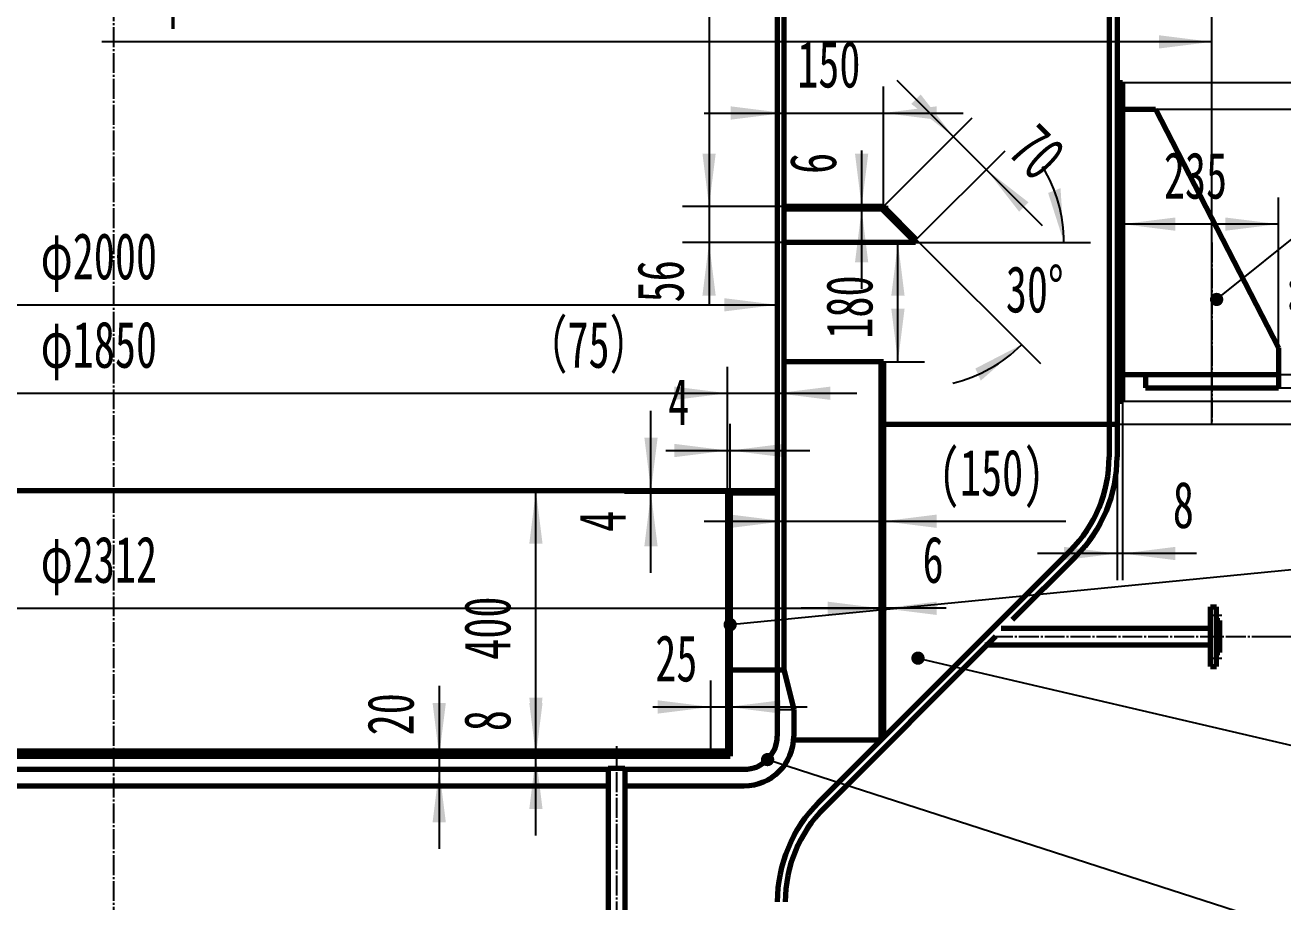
# Model space of a CAD drawing. Header units: millimetres. Extents: x -8410 to 8410, y -5940 to 5940.
# Drawn here: x -5290 to -3395, y 1787 to 3109 of the extents above; entities that cross this region are included whole.
import ezdxf

# ---------------------------------------------------------------- set-up
doc = ezdxf.new("R2010")
doc.units = ezdxf.units.MM
doc.linetypes.add('EB_DASHDOT', pattern=[39, 30, -3, 3, -3])
for name, color, linetype, lineweight in [('CAXA0', 7, 'Continuous', 70), ('CAXA1', 1, 'EB_DASHDOT', 25), ('CAXA4', 3, 'Continuous', 25)]:
    doc.layers.add(name, color=color, linetype=linetype, lineweight=lineweight)
doc.styles.add('标准', font='', dxfattribs={"width": 0.667})
doc.styles.get('标准').set_extended_font_data('FangSong_GB2312')
doc.dimstyles.new('标准', dxfattribs={"dimscale": 20, "dimtxt": 3.5, "dimasz": 4, "dimexe": 2, "dimexo": 0, "dimtad": 1, "dimdec": 1, "dimdsep": 46, "dimtxsty": '标准', "dimcen": 0, "dimdle": 6, "dimazin": 2, "dimtfac": 1, "dimtdec": 3, "dimtmove": 0, "dimatfit": 3, "dimldrblk": 'NONE', "dimfxl": 0, "dimtolj": 1, "dimtzin": 0, "dimarcsym": 0})

# ---------------------------------------------------------------- blocks, each defined once
blk = doc.blocks.new('*D4')
at = {"layer": 'CAXA4', "linetype": 'Continuous', "lineweight": 25}
for points in [[(-2736.4, 2507.1), (-2726.4, 2427.1), (-2746.4, 2427.1)], [(-2736.4, 1750.1), (-2726.4, 1830.1), (-2746.4, 1830.1)]]:
    blk.add_hatch(color=0, dxfattribs=at).paths.add_polyline_path(points, flags=0)
at = {"layer": 'CAXA4', "color": 0, "linetype": 'Continuous', "lineweight": 25}
for p, q in [((-3997, 2507.1), (-2696.4, 2507.1)), ((-2736.4, 1750.1), (-2736.4, 2507.1)), ((-4151, 1750.1), (-2696.4, 1750.1))]:
    blk.add_line(p, q, dxfattribs=at)
at = {"layer": 'CAXA4', "color": 0, "linetype": 'Continuous', "lineweight": 25, "insert": (-2844.8, 2102.9), "char_height": 70, "attachment_point": 1, "rotation": 90, "style": '标准'}
blk.add_mtext('\\fFangSong_GB2312|b0|i0|p34;757', dxfattribs=at)
blk = doc.blocks.new('_NONE')
blk = doc.blocks.new('*D6')
at = {"layer": 'CAXA4', "linetype": 'Continuous', "lineweight": 25}
for points in [[(-2736.4, 3365.1), (-2746.4, 3285.1), (-2726.4, 3285.1)], [(-2736.4, 2507.1), (-2746.4, 2587.1), (-2726.4, 2587.1)]]:
    blk.add_hatch(color=0, dxfattribs=at).paths.add_polyline_path(points, flags=0)
at = {"layer": 'CAXA4', "color": 0, "linetype": 'Continuous', "lineweight": 25}
for p, q in [((-3645, 3365.1), (-2696.4, 3365.1)), ((-2736.4, 3365.1), (-2736.4, 2507.1)), ((-3645, 2507.1), (-2696.4, 2507.1))]:
    blk.add_line(p, q, dxfattribs=at)
at = {"layer": 'CAXA4', "color": 0, "linetype": 'Continuous', "lineweight": 25, "insert": (-2844.8, 2845.4), "char_height": 70, "attachment_point": 1, "rotation": 90, "style": '标准'}
blk.add_mtext('\\fFangSong_GB2312|b0|i0|p34;858', dxfattribs=at)
blk = doc.blocks.new('*D22')
at = {"layer": 'CAXA4', "linetype": 'Continuous', "lineweight": 25}
for points in [[(-4259.8, 3365.1), (-4269.8, 3285.1), (-4249.8, 3285.1)], [(-4259.8, 2835.1), (-4269.8, 2915.1), (-4249.8, 2915.1)]]:
    blk.add_hatch(color=0, dxfattribs=at).paths.add_polyline_path(points, flags=0)
at = {"layer": 'CAXA4', "color": 0, "linetype": 'Continuous', "lineweight": 25}
for p, q in [((-4147, 3365.1), (-4299.8, 3365.1)), ((-4259.8, 3365.1), (-4259.8, 2835.1)), ((-4147, 2835.1), (-4299.8, 2835.1))]:
    blk.add_line(p, q, dxfattribs=at)
at = {"layer": 'CAXA4', "color": 0, "linetype": 'Continuous', "lineweight": 25, "insert": (-4368.2, 3210.4), "char_height": 70, "attachment_point": 1, "rotation": 90, "style": '标准'}
blk.add_mtext('\\fFangSong_GB2312|b0|i0|p34;530', dxfattribs=at)
blk = doc.blocks.new('*D23')
at = {"layer": 'CAXA4', "linetype": 'Continuous', "lineweight": 25}
blk.add_hatch(color=0, dxfattribs=at).paths.add_polyline_path([(-3502, 3083.4), (-3582, 3093.4), (-3582, 3073.4)], flags=0)
at = {"layer": 'CAXA4', "color": 0, "linetype": 'Continuous', "lineweight": 25}
for p, q in [((-3502, 2507.1), (-3502, 3123.4)), ((-3502, 3083.4), (-5175, 3083.4))]:
    blk.add_line(p, q, dxfattribs=at)
at = {"layer": 'CAXA4', "color": 0, "linetype": 'Continuous', "lineweight": 25, "insert": (-5091.7, 3191.8), "char_height": 70, "attachment_point": 1, "style": '标准'}
blk.add_mtext('\\fFangSong_GB2312|b0|i0|p34;φ3310', dxfattribs=at)
blk = doc.blocks.new('*D26')
at = {"layer": 'CAXA4', "linetype": 'Continuous', "lineweight": 25}
for points in [[(-6657, 3156), (-6577, 3146), (-6577, 3166)], [(-3657, 3156), (-3737, 3146), (-3737, 3166)]]:
    blk.add_hatch(color=0, dxfattribs=at).paths.add_polyline_path(points, flags=0)
at = {"layer": 'CAXA4', "color": 0, "linetype": 'Continuous', "lineweight": 25}
for p, q in [((-3657, 3365.1), (-3657, 3116)), ((-6657, 2629.6), (-6657, 3196)), ((-6657, 3156), (-3657, 3156))]:
    blk.add_line(p, q, dxfattribs=at)
at = {"layer": 'CAXA4', "color": 0, "linetype": 'Continuous', "lineweight": 25, "insert": (-5342.3, 3264.4), "char_height": 70, "attachment_point": 1, "style": '标准'}
blk.add_mtext('\\fFangSong_GB2312|b0|i0|p34;φ3000', dxfattribs=at)
blk = doc.blocks.new('*D39')
at = {"layer": 'CAXA4', "linetype": 'Continuous', "lineweight": 25}
for points in [[(-4257, 2081), (-4337, 2071), (-4337, 2091)], [(-4232, 2081), (-4152, 2071), (-4152, 2091)]]:
    blk.add_hatch(color=0, dxfattribs=at).paths.add_polyline_path(points, flags=0)
at = {"layer": 'CAXA4', "color": 0, "linetype": 'Continuous', "lineweight": 25}
for p, q in [((-4257, 2007.1), (-4257, 2121)), ((-4232, 2015.1), (-4232, 2121)), ((-4344.4, 2081), (-4112, 2081))]:
    blk.add_line(p, q, dxfattribs=at)
at = {"layer": 'CAXA4', "color": 0, "linetype": 'Continuous', "lineweight": 25, "insert": (-4340.9, 2189.4), "char_height": 70, "attachment_point": 1, "style": '标准'}
blk.add_mtext('\\fFangSong_GB2312|b0|i0|p34;25', dxfattribs=at)
blk = doc.blocks.new('*D40')
at = {"layer": 'CAXA4', "linetype": 'Continuous', "lineweight": 25}
for points in [[(-4347.3, 2407.1), (-4337.3, 2487.1), (-4357.3, 2487.1)], [(-4347.3, 2403.1), (-4337.3, 2323.1), (-4357.3, 2323.1)]]:
    blk.add_hatch(color=0, dxfattribs=at).paths.add_polyline_path(points, flags=0)
at = {"layer": 'CAXA4', "color": 0, "linetype": 'Continuous', "lineweight": 25}
for p, q in [((-4347.3, 2283.1), (-4347.3, 2527.1)), ((-4157, 2407.1), (-4387.3, 2407.1)), ((-4232, 2403.1), (-4387.3, 2403.1))]:
    blk.add_line(p, q, dxfattribs=at)
at = {"layer": 'CAXA4', "color": 0, "linetype": 'Continuous', "lineweight": 25, "insert": (-4455.7, 2345), "char_height": 70, "attachment_point": 1, "rotation": 90, "style": '标准'}
blk.add_mtext('\\fFangSong_GB2312|b0|i0|p34;4', dxfattribs=at)
blk = doc.blocks.new('*D41')
at = {"layer": 'CAXA4', "linetype": 'Continuous', "lineweight": 25}
for points in [[(-4520.7, 2407.1), (-4510.7, 2327.1), (-4530.7, 2327.1)], [(-4520.7, 2007.1), (-4510.7, 2087.1), (-4530.7, 2087.1)]]:
    blk.add_hatch(color=0, dxfattribs=at).paths.add_polyline_path(points, flags=0)
at = {"layer": 'CAXA4', "color": 0, "linetype": 'Continuous', "lineweight": 25}
for p, q in [((-4157, 2407.1), (-4560.7, 2407.1)), ((-4520.7, 2007.1), (-4520.7, 2407.1)), ((-4228, 2007.1), (-4560.7, 2007.1))]:
    blk.add_line(p, q, dxfattribs=at)
at = {"layer": 'CAXA4', "color": 0, "linetype": 'Continuous', "lineweight": 25, "insert": (-4629.1, 2152.1), "char_height": 70, "attachment_point": 1, "rotation": 90, "style": '标准'}
blk.add_mtext('\\fFangSong_GB2312|b0|i0|p34;400', dxfattribs=at)
blk = doc.blocks.new('*D42')
at = {"layer": 'CAXA4', "linetype": 'Continuous', "lineweight": 25}
for points in [[(-4520.7, 2015.1), (-4510.7, 2095.1), (-4530.7, 2095.1)], [(-4520.7, 2007.1), (-4510.7, 1927.1), (-4530.7, 1927.1)]]:
    blk.add_hatch(color=0, dxfattribs=at).paths.add_polyline_path(points, flags=0)
at = {"layer": 'CAXA4', "color": 0, "linetype": 'Continuous', "lineweight": 25}
for p, q in [((-4520.7, 1887.1), (-4520.7, 2135.1)), ((-4228, 2015.1), (-4560.7, 2015.1)), ((-4228, 2007.1), (-4560.7, 2007.1))]:
    blk.add_line(p, q, dxfattribs=at)
at = {"layer": 'CAXA4', "color": 0, "linetype": 'Continuous', "lineweight": 25, "insert": (-4629.1, 2044.5), "char_height": 70, "attachment_point": 1, "rotation": 90, "style": '标准'}
blk.add_mtext('\\fFangSong_GB2312|b0|i0|p34;8', dxfattribs=at)
blk = doc.blocks.new('*D43')
at = {"layer": 'CAXA4', "linetype": 'Continuous', "lineweight": 25}
for points in [[(-4666.4, 2007.1), (-4676.4, 2087.1), (-4656.4, 2087.1)], [(-4666.4, 1987.1), (-4676.4, 1907.1), (-4656.4, 1907.1)]]:
    blk.add_hatch(color=0, dxfattribs=at).paths.add_polyline_path(points, flags=0)
at = {"layer": 'CAXA4', "color": 0, "linetype": 'Continuous', "lineweight": 25}
for p, q in [((-4666.4, 2112.6), (-4666.4, 1867.1)), ((-4228, 2007.1), (-4706.4, 2007.1)), ((-4411.8, 1987.1), (-4706.4, 1987.1))]:
    blk.add_line(p, q, dxfattribs=at)
at = {"layer": 'CAXA4', "color": 0, "linetype": 'Continuous', "lineweight": 25, "insert": (-4774.8, 2038.2), "char_height": 70, "attachment_point": 1, "rotation": 90, "style": '标准'}
blk.add_mtext('\\fFangSong_GB2312|b0|i0|p34;20', dxfattribs=at)
blk = doc.blocks.new('*D46')
at = {"layer": 'CAXA4', "linetype": 'Continuous', "lineweight": 25}
for points in [[(-6157, 2687.1), (-6077, 2677.1), (-6077, 2697.1)], [(-4157, 2687.1), (-4237, 2677.1), (-4237, 2697.1)]]:
    blk.add_hatch(color=0, dxfattribs=at).paths.add_polyline_path(points, flags=0)
at = {"layer": 'CAXA4', "color": 0, "linetype": 'Continuous', "lineweight": 25}
for p, q in [((-6157, 2037.1), (-6157, 2727.1)), ((-4157, 2037.1), (-4157, 2727.1)), ((-6157, 2687.1), (-4157, 2687.1))]:
    blk.add_line(p, q, dxfattribs=at)
at = {"layer": 'CAXA4', "color": 0, "linetype": 'Continuous', "lineweight": 25, "insert": (-5266.9, 2795.5), "char_height": 70, "attachment_point": 1, "style": '标准'}
blk.add_mtext('\\fFangSong_GB2312|b0|i0|p34;φ2000', dxfattribs=at)
blk = doc.blocks.new('*D47')
at = {"layer": 'CAXA4', "linetype": 'Continuous', "lineweight": 25}
for points in [[(-6313, 2229.7), (-6233, 2219.7), (-6233, 2239.7)], [(-4001, 2229.7), (-4081, 2219.7), (-4081, 2239.7)]]:
    blk.add_hatch(color=0, dxfattribs=at).paths.add_polyline_path(points, flags=0)
at = {"layer": 'CAXA4', "color": 0, "linetype": 'Continuous', "lineweight": 25}
for p, q in [((-6313, 2031.1), (-6313, 2269.7)), ((-4001, 2031.1), (-4001, 2269.7)), ((-6313, 2229.7), (-4001, 2229.7))]:
    blk.add_line(p, q, dxfattribs=at)
at = {"layer": 'CAXA4', "color": 0, "linetype": 'Continuous', "lineweight": 25, "insert": (-5266.9, 2338.1), "char_height": 70, "attachment_point": 1, "style": '标准'}
blk.add_mtext('\\fFangSong_GB2312|b0|i0|p34;φ2312', dxfattribs=at)
blk = doc.blocks.new('*D48')
at = {"layer": 'CAXA4', "linetype": 'Continuous', "lineweight": 25}
for points in [[(-4232, 2467.5), (-4312, 2457.5), (-4312, 2477.5)], [(-4228, 2467.5), (-4148, 2457.5), (-4148, 2477.5)]]:
    blk.add_hatch(color=0, dxfattribs=at).paths.add_polyline_path(points, flags=0)
at = {"layer": 'CAXA4', "color": 0, "linetype": 'Continuous', "lineweight": 25}
for p, q in [((-4232, 2407.1), (-4232, 2507.5)), ((-4228, 2403.1), (-4228, 2507.5)), ((-4324.9, 2467.5), (-4108, 2467.5))]:
    blk.add_line(p, q, dxfattribs=at)
at = {"layer": 'CAXA4', "color": 0, "linetype": 'Continuous', "lineweight": 25, "insert": (-4321.4, 2575.9), "char_height": 70, "attachment_point": 1, "style": '标准'}
blk.add_mtext('\\fFangSong_GB2312|b0|i0|p34;4', dxfattribs=at)
blk = doc.blocks.new('*D49')
at = {"layer": 'CAXA4', "linetype": 'Continuous', "lineweight": 25}
for points in [[(-4259.8, 2835.1), (-4269.8, 2915.1), (-4249.8, 2915.1)], [(-4259.8, 2781.1), (-4269.8, 2701.1), (-4249.8, 2701.1)]]:
    blk.add_hatch(color=0, dxfattribs=at).paths.add_polyline_path(points, flags=0)
at = {"layer": 'CAXA4', "color": 0, "linetype": 'Continuous', "lineweight": 25}
for p, q in [((-4259.8, 2955.1), (-4259.8, 2687.3)), ((-4147, 2835.1), (-4299.8, 2835.1)), ((-4147, 2781.1), (-4299.8, 2781.1))]:
    blk.add_line(p, q, dxfattribs=at)
at = {"layer": 'CAXA4', "color": 0, "linetype": 'Continuous', "lineweight": 25, "insert": (-4368.2, 2690.8), "char_height": 70, "attachment_point": 1, "rotation": 90, "style": '标准'}
blk.add_mtext('\\fFangSong_GB2312|b0|i0|p34;56', dxfattribs=at)
blk = doc.blocks.new('*D50')
at = {"layer": 'CAXA4', "linetype": 'Continuous', "lineweight": 25}
for points in [[(-4232, 2553.8), (-4312, 2543.8), (-4312, 2563.8)], [(-4157, 2553.8), (-4077, 2543.8), (-4077, 2563.8)]]:
    blk.add_hatch(color=0, dxfattribs=at).paths.add_polyline_path(points, flags=0)
at = {"layer": 'CAXA4', "color": 0, "linetype": 'Continuous', "lineweight": 25}
for p, q in [((-4232, 2407.1), (-4232, 2593.8)), ((-4157, 2037.1), (-4157, 2593.8)), ((-4540.4, 2553.8), (-4037, 2553.8))]:
    blk.add_line(p, q, dxfattribs=at)
at = {"layer": 'CAXA4', "color": 0, "linetype": 'Continuous', "lineweight": 25, "insert": (-4536.9, 2662.2), "char_height": 70, "attachment_point": 1, "style": '标准'}
blk.add_mtext('\\fFangSong_GB2312|b0|i0|p34;（75）', dxfattribs=at)
blk = doc.blocks.new('*D51')
at = {"layer": 'CAXA4', "linetype": 'Continuous', "lineweight": 25}
for points in [[(-6082, 2553.8), (-6002, 2543.8), (-6002, 2563.8)], [(-4232, 2553.8), (-4312, 2543.8), (-4312, 2563.8)]]:
    blk.add_hatch(color=0, dxfattribs=at).paths.add_polyline_path(points, flags=0)
at = {"layer": 'CAXA4', "color": 0, "linetype": 'Continuous', "lineweight": 25}
for p, q in [((-6082, 2407.1), (-6082, 2593.8)), ((-4232, 2407.1), (-4232, 2593.8)), ((-6082, 2553.8), (-4232, 2553.8))]:
    blk.add_line(p, q, dxfattribs=at)
at = {"layer": 'CAXA4', "color": 0, "linetype": 'Continuous', "lineweight": 25, "insert": (-5266.9, 2662.2), "char_height": 70, "attachment_point": 1, "style": '标准'}
blk.add_mtext('\\fFangSong_GB2312|b0|i0|p34;φ1850', dxfattribs=at)
blk = doc.blocks.new('*D52')
at = {"layer": 'CAXA4', "linetype": 'Continuous', "lineweight": 25}
for points in [[(-4147, 2360.9), (-4227, 2350.9), (-4227, 2370.9)], [(-3997, 2360.9), (-3917, 2350.9), (-3917, 2370.9)]]:
    blk.add_hatch(color=0, dxfattribs=at).paths.add_polyline_path(points, flags=0)
at = {"layer": 'CAXA4', "color": 0, "linetype": 'Continuous', "lineweight": 25}
for p, q in [((-3997, 2601.1), (-3997, 2320.9)), ((-4147, 2137.1), (-4147, 2400.9)), ((-4267, 2360.9), (-3722.1, 2360.9))]:
    blk.add_line(p, q, dxfattribs=at)
at = {"layer": 'CAXA4', "color": 0, "linetype": 'Continuous', "lineweight": 25, "insert": (-3913.5, 2469.3), "char_height": 70, "attachment_point": 1, "style": '标准'}
blk.add_mtext('\\fFangSong_GB2312|b0|i0|p34;(150)', dxfattribs=at)
blk = doc.blocks.new('*D53')
at = {"layer": 'CAXA4', "linetype": 'Continuous', "lineweight": 25}
for points in [[(-4001, 2229.7), (-4081, 2239.7), (-4081, 2219.7)], [(-3997, 2229.7), (-3917, 2239.7), (-3917, 2219.7)]]:
    blk.add_hatch(color=0, dxfattribs=at).paths.add_polyline_path(points, flags=0)
at = {"layer": 'CAXA4', "color": 0, "linetype": 'Continuous', "lineweight": 25}
for p, q in [((-3997, 2601.1), (-3997, 2189.7)), ((-4001, 2031.1), (-4001, 2269.7)), ((-3902.7, 2229.7), (-4121, 2229.7))]:
    blk.add_line(p, q, dxfattribs=at)
at = {"layer": 'CAXA4', "color": 0, "linetype": 'Continuous', "lineweight": 25, "insert": (-3938.1, 2338.1), "char_height": 70, "attachment_point": 1, "style": '标准'}
blk.add_mtext('\\fFangSong_GB2312|b0|i0|p34;6', dxfattribs=at)
blk = doc.blocks.new('*D54')
at = {"layer": 'CAXA4', "linetype": 'Continuous', "lineweight": 25}
for points in [[(-4029.9, 2835.1), (-4039.9, 2915.1), (-4019.9, 2915.1)], [(-4029.9, 2831.1), (-4039.9, 2751.1), (-4019.9, 2751.1)]]:
    blk.add_hatch(color=0, dxfattribs=at).paths.add_polyline_path(points, flags=0)
at = {"layer": 'CAXA4', "color": 0, "linetype": 'Continuous', "lineweight": 25}
for p, q in [((-4029.9, 2919.8), (-4029.9, 2711.1)), ((-4147, 2835.1), (-3989.9, 2835.1)), ((-4147, 2831.1), (-3989.9, 2831.1))]:
    blk.add_line(p, q, dxfattribs=at)
at = {"layer": 'CAXA4', "color": 0, "linetype": 'Continuous', "lineweight": 25, "insert": (-4138.3, 2884.4), "char_height": 70, "attachment_point": 1, "rotation": 90, "style": '标准'}
blk.add_mtext('\\fFangSong_GB2312|b0|i0|p34;6', dxfattribs=at)
blk = doc.blocks.new('*D55')
at = {"layer": 'CAXA4', "linetype": 'Continuous', "lineweight": 25}
for points in [[(-3975.2, 2781.1), (-3965.2, 2701.1), (-3985.2, 2701.1)], [(-3975.2, 2601.1), (-3965.2, 2681.1), (-3985.2, 2681.1)]]:
    blk.add_hatch(color=0, dxfattribs=at).paths.add_polyline_path(points, flags=0)
at = {"layer": 'CAXA4', "color": 0, "linetype": 'Continuous', "lineweight": 25}
for p, q in [((-3948.6, 2781.1), (-4015.2, 2781.1)), ((-3975.2, 2601.1), (-3975.2, 2781.1)), ((-3997, 2601.1), (-3935.2, 2601.1))]:
    blk.add_line(p, q, dxfattribs=at)
at = {"layer": 'CAXA4', "color": 0, "linetype": 'Continuous', "lineweight": 25, "insert": (-4083.6, 2636.1), "char_height": 70, "attachment_point": 1, "rotation": 90, "style": '标准'}
blk.add_mtext('\\fFangSong_GB2312|b0|i0|p34;180', dxfattribs=at)
blk = doc.blocks.new('*D56')
at = {"layer": 'CAXA4', "linetype": 'Continuous', "lineweight": 25}
for points in [[(-3645, 2312.3), (-3725, 2322.3), (-3725, 2302.3)], [(-3637, 2312.3), (-3557, 2322.3), (-3557, 2302.3)]]:
    blk.add_hatch(color=0, dxfattribs=at).paths.add_polyline_path(points, flags=0)
at = {"layer": 'CAXA4', "color": 0, "linetype": 'Continuous', "lineweight": 25}
for p, q in [((-3645, 3174.6), (-3645, 2272.3)), ((-3637, 3022.1), (-3637, 2272.3)), ((-3525.5, 2312.3), (-3765, 2312.3))]:
    blk.add_line(p, q, dxfattribs=at)
at = {"layer": 'CAXA4', "color": 0, "linetype": 'Continuous', "lineweight": 25, "insert": (-3561, 2420.7), "char_height": 70, "attachment_point": 1, "style": '标准'}
blk.add_mtext('\\fFangSong_GB2312|b0|i0|p34;8', dxfattribs=at)
blk = doc.blocks.new('*D57')
at = {"layer": 'CAXA4', "linetype": 'Continuous', "lineweight": 25}
for points in [[(-3725, 2781.1), (-3730.2, 2862.9), (-3748.9, 2855.7)], [(-3788.9, 2627), (-3850.4, 2572.8), (-3858.5, 2591.1)]]:
    blk.add_hatch(color=0, dxfattribs=at).paths.add_polyline_path(points, flags=0)
at = {"layer": 'CAXA4', "color": 0, "linetype": 'Continuous', "lineweight": 25}
for p, q in [((-3948.6, 2781.1), (-3685, 2781.1)), ((-3947.5, 2785.6), (-3760.6, 2598.7))]:
    blk.add_line(p, q, dxfattribs=at)
for start, end in [(0, 31.5474), (283.4526, 315)]:
    blk.add_arc((-3943, 2781.1), 217.9, start, end, dxfattribs=at)
at = {"layer": 'CAXA4', "color": 0, "linetype": 'Continuous', "lineweight": 25, "insert": (-3812.6, 2745.6), "char_height": 70, "attachment_point": 1, "style": '标准'}
blk.add_mtext('\\fFangSong_GB2312|b0|i0|p34;30{%%D}', dxfattribs=at)
blk = doc.blocks.new('*D58')
at = {"layer": 'CAXA4', "linetype": 'Continuous', "lineweight": 25}
for points in [[(-4147, 2976.2), (-4227, 2966.2), (-4227, 2986.2)], [(-3997, 2976.2), (-3917, 2966.2), (-3917, 2986.2)]]:
    blk.add_hatch(color=0, dxfattribs=at).paths.add_polyline_path(points, flags=0)
at = {"layer": 'CAXA4', "color": 0, "linetype": 'Continuous', "lineweight": 25}
for p, q in [((-4147, 2835.1), (-4147, 3016.2)), ((-3997, 2835.1), (-3997, 3016.2)), ((-4267, 2976.2), (-3877, 2976.2))]:
    blk.add_line(p, q, dxfattribs=at)
at = {"layer": 'CAXA4', "color": 0, "linetype": 'Continuous', "lineweight": 25, "insert": (-4127, 3084.6), "char_height": 70, "attachment_point": 1, "style": '标准'}
blk.add_mtext('\\fFangSong_GB2312|b0|i0|p34;150', dxfattribs=at)
blk = doc.blocks.new('*D59')
at = {"layer": 'CAXA4', "linetype": 'Continuous', "lineweight": 25}
for points in [[(-3040.4, 3022.1), (-3050.4, 2942.1), (-3030.4, 2942.1)], [(-3040.4, 2542.1), (-3050.4, 2622.1), (-3030.4, 2622.1)]]:
    blk.add_hatch(color=0, dxfattribs=at).paths.add_polyline_path(points, flags=0)
at = {"layer": 'CAXA4', "color": 0, "linetype": 'Continuous', "lineweight": 25}
for p, q in [((-3637, 3022.1), (-3000.4, 3022.1)), ((-3040.4, 3022.1), (-3040.4, 2542.1)), ((-3637, 2542.1), (-3000.4, 2542.1))]:
    blk.add_line(p, q, dxfattribs=at)
at = {"layer": 'CAXA4', "color": 0, "linetype": 'Continuous', "lineweight": 25, "insert": (-3148.8, 2727.1), "char_height": 70, "attachment_point": 1, "rotation": 90, "style": '标准'}
blk.add_mtext('\\fFangSong_GB2312|b0|i0|p34;480', dxfattribs=at)
blk = doc.blocks.new('*D60')
at = {"layer": 'CAXA4', "linetype": 'Continuous', "lineweight": 25}
for points in [[(-3891.5, 2940.5), (-3941, 3004.2), (-3955.2, 2990)], [(-3842, 2891), (-3778.4, 2841.5), (-3792.5, 2827.4)]]:
    blk.add_hatch(color=0, dxfattribs=at).paths.add_polyline_path(points, flags=0)
at = {"layer": 'CAXA4', "color": 0, "linetype": 'Continuous', "lineweight": 25}
for p, q in [((-3757.2, 2806.2), (-3976.4, 3025.4)), ((-3997, 2835.1), (-3863.3, 2968.8)), ((-3947.5, 2785.6), (-3813.8, 2919.3))]:
    blk.add_line(p, q, dxfattribs=at)
at = {"layer": 'CAXA4', "color": 0, "linetype": 'Continuous', "lineweight": 25, "insert": (-3762.8, 2965.1), "char_height": 70, "attachment_point": 1, "rotation": 315, "style": '标准'}
blk.add_mtext('\\fFangSong_GB2312|b0|i0|p34;70', dxfattribs=at)
blk = doc.blocks.new('*D75')
at = {"layer": 'CAXA4', "linetype": 'Continuous', "lineweight": 25}
for points in [[(-3176.3, 2562.1), (-3186.3, 2642.1), (-3166.3, 2642.1)], [(-3176.3, 2507.1), (-3186.3, 2427.1), (-3166.3, 2427.1)]]:
    blk.add_hatch(color=0, dxfattribs=at).paths.add_polyline_path(points, flags=0)
at = {"layer": 'CAXA4', "color": 0, "linetype": 'Continuous', "lineweight": 25}
for p, q in [((-3176.3, 2682.1), (-3176.3, 2349.1)), ((-3602, 2562.1), (-3136.3, 2562.1)), ((-3645, 2507.1), (-3136.3, 2507.1))]:
    blk.add_line(p, q, dxfattribs=at)
at = {"layer": 'CAXA4', "color": 0, "linetype": 'Continuous', "lineweight": 25, "insert": (-3284.7, 2352.6), "char_height": 70, "attachment_point": 1, "rotation": 90, "style": '标准'}
blk.add_mtext('\\fFangSong_GB2312|b0|i0|p34;55', dxfattribs=at)
blk = doc.blocks.new('*D76')
at = {"layer": 'CAXA4', "linetype": 'Continuous', "lineweight": 25}
for points in [[(-2892.9, 3187.1), (-2902.9, 3107.1), (-2882.9, 3107.1)], [(-2892.9, 2187.1), (-2902.9, 2267.1), (-2882.9, 2267.1)]]:
    blk.add_hatch(color=0, dxfattribs=at).paths.add_polyline_path(points, flags=0)
at = {"layer": 'CAXA4', "color": 0, "linetype": 'Continuous', "lineweight": 25}
for p, q in [((-3415.7, 3187.1), (-2852.9, 3187.1)), ((-2892.9, 3187.1), (-2892.9, 2187.1)), ((-3415.7, 2187.1), (-2852.9, 2187.1))]:
    blk.add_line(p, q, dxfattribs=at)
at = {"layer": 'CAXA4', "color": 0, "linetype": 'Continuous', "lineweight": 25, "insert": (-3001.3, 2612.6), "char_height": 70, "attachment_point": 1, "rotation": 90, "style": '标准'}
blk.add_mtext('\\fFangSong_GB2312|b0|i0|p34;1000', dxfattribs=at)
blk = doc.blocks.new('*D77')
at = {"layer": 'CAXA4', "linetype": 'Continuous', "lineweight": 25}
for points in [[(-3176.3, 2982.1), (-3166.3, 2902.1), (-3186.3, 2902.1)], [(-3176.3, 2562.1), (-3166.3, 2642.1), (-3186.3, 2642.1)]]:
    blk.add_hatch(color=0, dxfattribs=at).paths.add_polyline_path(points, flags=0)
at = {"layer": 'CAXA4', "color": 0, "linetype": 'Continuous', "lineweight": 25}
for p, q in [((-3587, 2982.1), (-3136.3, 2982.1)), ((-3176.3, 2562.1), (-3176.3, 2982.1)), ((-3402, 2562.1), (-3136.3, 2562.1))]:
    blk.add_line(p, q, dxfattribs=at)
at = {"layer": 'CAXA4', "color": 0, "linetype": 'Continuous', "lineweight": 25, "insert": (-3284.7, 2717.1), "char_height": 70, "attachment_point": 1, "rotation": 90, "style": '标准'}
blk.add_mtext('\\fFangSong_GB2312|b0|i0|p34;420', dxfattribs=at)
blk = doc.blocks.new('*D78')
at = {"layer": 'CAXA4', "linetype": 'Continuous', "lineweight": 25}
for points in [[(-3277.8, 2582.1), (-3267.8, 2662.1), (-3287.8, 2662.1)], [(-3277.8, 2562.1), (-3267.8, 2482.1), (-3287.8, 2482.1)]]:
    blk.add_hatch(color=0, dxfattribs=at).paths.add_polyline_path(points, flags=0)
at = {"layer": 'CAXA4', "color": 0, "linetype": 'Continuous', "lineweight": 25}
for p, q in [((-3277.8, 2442.1), (-3277.8, 2744.9)), ((-3402, 2582.1), (-3237.8, 2582.1)), ((-3402, 2562.1), (-3237.8, 2562.1))]:
    blk.add_line(p, q, dxfattribs=at)
at = {"layer": 'CAXA4', "color": 0, "linetype": 'Continuous', "lineweight": 25, "insert": (-3386.2, 2670.4), "char_height": 70, "attachment_point": 1, "rotation": 90, "style": '标准'}
blk.add_mtext('\\fFangSong_GB2312|b0|i0|p34;20', dxfattribs=at)
blk = doc.blocks.new('*D79')
at = {"layer": 'CAXA4', "linetype": 'Continuous', "lineweight": 25}
for points in [[(-3637, 2808.7), (-3557, 2818.7), (-3557, 2798.7)], [(-3402, 2808.7), (-3482, 2818.7), (-3482, 2798.7)]]:
    blk.add_hatch(color=0, dxfattribs=at).paths.add_polyline_path(points, flags=0)
at = {"layer": 'CAXA4', "color": 0, "linetype": 'Continuous', "lineweight": 25}
for p, q in [((-3637, 2542.1), (-3637, 2848.7)), ((-3402, 2622.1), (-3402, 2848.7)), ((-3402, 2808.7), (-3637, 2808.7))]:
    blk.add_line(p, q, dxfattribs=at)
at = {"layer": 'CAXA4', "color": 0, "linetype": 'Continuous', "lineweight": 25, "insert": (-3574.5, 2917.1), "char_height": 70, "attachment_point": 1, "style": '标准'}
blk.add_mtext('\\fFangSong_GB2312|b0|i0|p34;235', dxfattribs=at)
blk = doc.blocks.new('CAXBLOCK99', base_point=(-2313.7, 3484.1))
at = {"layer": 'CAXA0', "linetype": 'Continuous', "lineweight": 25}
blk.add_hatch(color=0, dxfattribs=at).paths.add_polyline_path([(-3485, 2695.2), (-3485.1, 2696.7), (-3485.5, 2698.3), (-3486.1, 2699.7), (-3486.9, 2701.1), (-3487.9, 2702.3), (-3489.1, 2703.3), (-3490.4, 2704.1), (-3491.9, 2704.7), (-3493.4, 2705.1), (-3495, 2705.2), (-3496.5, 2705.1), (-3498.1, 2704.7), (-3499.5, 2704.1), (-3500.9, 2703.3), (-3502, 2702.3), (-3503.1, 2701.1), (-3503.9, 2699.7), (-3504.5, 2698.3), (-3504.9, 2696.7), (-3505, 2695.2), (-3504.9, 2693.6), (-3504.5, 2692.1), (-3503.9, 2690.6), (-3503.1, 2689.3), (-3502, 2688.1), (-3500.9, 2687.1), (-3499.5, 2686.3), (-3498.1, 2685.7), (-3496.5, 2685.3), (-3495, 2685.2), (-3493.4, 2685.3), (-3491.9, 2685.7), (-3490.4, 2686.3), (-3489.1, 2687.1), (-3487.9, 2688.1), (-3486.9, 2689.3), (-3486.1, 2690.6), (-3485.5, 2692.1), (-3485.1, 2693.6)], flags=0)
at = {"layer": 'CAXA0', "color": 0, "linetype": 'Continuous', "lineweight": 25}
for p, q in [((-3495, 2695.2), (-2513.7, 3484.1)), ((-2513.7, 3484.1), (-2313.7, 3484.1))]:
    blk.add_line(p, q, dxfattribs=at)
at = {"layer": 'CAXA0', "color": 0, "linetype": 'Continuous', "lineweight": 25, "insert": (-2464.3, 3631.9), "char_height": 100, "attachment_point": 1, "style": '标准'}
blk.add_mtext('\\fFangSong_GB2312|b0|i0|p34;59', dxfattribs=at)
blk = doc.blocks.new('CAXBLOCK98', base_point=(-3495, 2695.2))
at = {"layer": 'CAXA0', "color": 0, "linetype": 'ByBlock', "lineweight": -2}
blk.add_blockref('CAXBLOCK99', (-2313.7, 3484.1), dxfattribs=at)
blk = doc.blocks.new('CAXBLOCK101', base_point=(-2313.7, 2373.6))
at = {"layer": 'CAXA0', "linetype": 'Continuous', "lineweight": 25}
blk.add_hatch(color=0, dxfattribs=at).paths.add_polyline_path([(-4218, 2205.1), (-4218.1, 2206.6), (-4218.5, 2208.2), (-4219.1, 2209.6), (-4219.9, 2210.9), (-4220.9, 2212.1), (-4222.1, 2213.2), (-4223.4, 2214), (-4224.9, 2214.6), (-4226.4, 2214.9), (-4228, 2215.1), (-4229.5, 2214.9), (-4231.1, 2214.6), (-4232.5, 2214), (-4233.9, 2213.2), (-4235, 2212.1), (-4236.1, 2210.9), (-4236.9, 2209.6), (-4237.5, 2208.2), (-4237.9, 2206.6), (-4238, 2205.1), (-4237.9, 2203.5), (-4237.5, 2202), (-4236.9, 2200.5), (-4236.1, 2199.2), (-4235, 2198), (-4233.9, 2197), (-4232.5, 2196.2), (-4231.1, 2195.6), (-4229.5, 2195.2), (-4228, 2195.1), (-4226.4, 2195.2), (-4224.9, 2195.6), (-4223.4, 2196.2), (-4222.1, 2197), (-4220.9, 2198), (-4219.9, 2199.2), (-4219.1, 2200.5), (-4218.5, 2202), (-4218.1, 2203.5)], flags=0)
at = {"layer": 'CAXA0', "color": 0, "linetype": 'Continuous', "lineweight": 25}
blk.add_line((-4228, 2205.1), (-2513.7, 2373.6), dxfattribs=at)
blk = doc.blocks.new('CAXBLOCK100', base_point=(-4228, 2205.1))
at = {"layer": 'CAXA0', "color": 0}
blk.add_blockref('CAXBLOCK101', (-2313.7, 2373.6), dxfattribs=at)
blk = doc.blocks.new('CAXBLOCK105', base_point=(-2313.7, 1820.1))
at = {"layer": 'CAXA0', "linetype": 'Continuous', "lineweight": 25}
blk.add_hatch(color=0, dxfattribs=at).paths.add_polyline_path([(-3935, 2154.6), (-3935.1, 2156.1), (-3935.5, 2157.7), (-3936.1, 2159.1), (-3936.9, 2160.4), (-3937.9, 2161.6), (-3939.1, 2162.7), (-3940.4, 2163.5), (-3941.9, 2164.1), (-3943.4, 2164.4), (-3945, 2164.6), (-3946.5, 2164.4), (-3948.1, 2164.1), (-3949.5, 2163.5), (-3950.9, 2162.7), (-3952, 2161.6), (-3953.1, 2160.4), (-3953.9, 2159.1), (-3954.5, 2157.7), (-3954.9, 2156.1), (-3955, 2154.6), (-3954.9, 2153), (-3954.5, 2151.5), (-3953.9, 2150), (-3953.1, 2148.7), (-3952, 2147.5), (-3950.9, 2146.5), (-3949.5, 2145.7), (-3948.1, 2145.1), (-3946.5, 2144.7), (-3945, 2144.6), (-3943.4, 2144.7), (-3941.9, 2145.1), (-3940.4, 2145.7), (-3939.1, 2146.5), (-3937.9, 2147.5), (-3936.9, 2148.7), (-3936.1, 2150), (-3935.5, 2151.5), (-3935.1, 2153)], flags=0)
at = {"layer": 'CAXA0', "color": 0, "linetype": 'Continuous', "lineweight": 25}
for p, q in [((-3945, 2154.6), (-2513.7, 1820.1)), ((-2513.7, 1820.1), (-2313.7, 1820.1))]:
    blk.add_line(p, q, dxfattribs=at)
at = {"layer": 'CAXA0', "color": 0, "linetype": 'Continuous', "lineweight": 25, "insert": (-2464.3, 1967.8), "char_height": 100, "attachment_point": 1, "style": '标准'}
blk.add_mtext('\\fFangSong_GB2312|b0|i0|p34;63', dxfattribs=at)
blk = doc.blocks.new('CAXBLOCK104', base_point=(-3945, 2154.6))
at = {"layer": 'CAXA0', "color": 0, "linetype": 'ByBlock', "lineweight": -2}
blk.add_blockref('CAXBLOCK105', (-2313.7, 1820.1), dxfattribs=at)
blk = doc.blocks.new('CAXBLOCK107', base_point=(-2313.7, 1466.9))
at = {"layer": 'CAXA0', "linetype": 'Continuous', "lineweight": 25}
blk.add_hatch(color=0, dxfattribs=at).paths.add_polyline_path([(-4161.6, 2001.7), (-4161.7, 2003.3), (-4162.1, 2004.8), (-4162.7, 2006.3), (-4163.5, 2007.6), (-4164.6, 2008.8), (-4165.7, 2009.8), (-4167.1, 2010.6), (-4168.5, 2011.2), (-4170.1, 2011.6), (-4171.6, 2011.7), (-4173.2, 2011.6), (-4174.7, 2011.2), (-4176.2, 2010.6), (-4177.5, 2009.8), (-4178.7, 2008.8), (-4179.7, 2007.6), (-4180.5, 2006.3), (-4181.1, 2004.8), (-4181.5, 2003.3), (-4181.6, 2001.7), (-4181.5, 2000.1), (-4181.1, 1998.6), (-4180.5, 1997.2), (-4179.7, 1995.8), (-4178.7, 1994.6), (-4177.5, 1993.6), (-4176.2, 1992.8), (-4174.7, 1992.2), (-4173.2, 1991.8), (-4171.6, 1991.7), (-4170.1, 1991.8), (-4168.5, 1992.2), (-4167.1, 1992.8), (-4165.7, 1993.6), (-4164.6, 1994.6), (-4163.5, 1995.8), (-4162.7, 1997.2), (-4162.1, 1998.6), (-4161.7, 2000.1)], flags=0)
at = {"layer": 'CAXA0', "color": 0, "linetype": 'Continuous', "lineweight": 25}
for p, q in [((-4171.6, 2001.7), (-2513.7, 1466.9)), ((-2513.7, 1466.9), (-2313.7, 1466.9))]:
    blk.add_line(p, q, dxfattribs=at)
at = {"layer": 'CAXA0', "color": 0, "linetype": 'Continuous', "lineweight": 25, "insert": (-2464.3, 1614.6), "char_height": 100, "attachment_point": 1, "style": '标准'}
blk.add_mtext('\\fFangSong_GB2312|b0|i0|p34;64', dxfattribs=at)
blk = doc.blocks.new('CAXBLOCK106', base_point=(-4171.6, 2001.7))
at = {"layer": 'CAXA0', "color": 0, "linetype": 'ByBlock', "lineweight": -2}
blk.add_blockref('CAXBLOCK107', (-2313.7, 1466.9), dxfattribs=at)

msp = doc.modelspace()

# ---------------------------------------------------------------- linework, layer by layer
at = {"layer": 'CAXA0'}
for p, q in [((-4156.98, 4179.07), (-4156.98, 2037.07)), ((-4146.98, 3679.52), (-4146.98, 2137.07)), ((-3656.98, 3365.07), (-3656.98, 2457.91)), ((-3644.98, 3174.57), (-3644.98, 2457.91)), ((-3644.98, 3022.07), (-3636.98, 3022.07)), ((-3636.98, 3022.07), (-3636.98, 2542.07)), ((-3636.98, 2982.07), (-3586.98, 2982.07)), ((-3586.98, 2982.07), (-3401.98, 2622.07)), ((-3996.98, 2835.07), (-4146.98, 2835.07)), ((-3996.98, 2831.07), (-4146.98, 2831.07)), ((-3996.98, 2835.07), (-3999.81, 2832.24)), ((-3999.81, 2832.24), (-3950.31, 2782.74)), ((-3996.98, 2835.07), (-3996.98, 2831.07)), ((-3996.98, 2835.07), (-3947.48, 2785.57)), ((-3948.63, 2781.07), (-4146.98, 2781.07)), ((-3947.48, 2785.57), (-3950.31, 2782.74)), ((-3401.98, 2622.07), (-3401.98, 2562.07)), ((-3996.98, 2601.07), (-4146.98, 2601.07)), ((-4000.98, 2601.07), (-4000.98, 2031.07)), ((-3996.98, 2601.07), (-3996.98, 2035.07)), ((-3636.98, 2582.07), (-3401.98, 2582.07)), ((-3601.98, 2582.07), (-3601.98, 2562.07)), ((-3601.98, 2562.07), (-3401.98, 2562.07)), ((-3644.98, 2542.07), (-3636.98, 2542.07)), ((-3996.98, 2507.07), (-3644.98, 2507.07)), ((-6156.98, 2407.07), (-4156.98, 2407.07)), ((-4231.98, 2407.07), (-4231.98, 2015.07)), ((-4156.98, 2403.07), (-4231.98, 2403.07)), ((-4227.98, 2403.07), (-4227.98, 2007.07)), ((-4094.88, 1937.16), (-3715.56, 2316.49)), ((-3802.51, 2212.57), (-3707.07, 2308.01)), ((-3503.98, 2232.07), (-3494.98, 2232.07)), ((-3503.98, 2142.07), (-3503.98, 2232.07)), ((-3494.98, 2142.07), (-3494.98, 2232.07)), ((-3819.48, 2199.57), (-3503.98, 2199.57)), ((-3494.98, 2211.11), (-3489.98, 2211.11)), ((-3489.98, 2163.03), (-3489.98, 2211.11)), ((-4086.4, 1928.68), (-3827.51, 2187.57)), ((-3844.48, 2174.57), (-3503.98, 2174.57)), ((-3494.98, 2163.03), (-3489.98, 2163.03)), ((-3503.98, 2142.07), (-3494.98, 2142.07)), ((-4227.98, 2137.07), (-4146.98, 2137.07)), ((-4146.98, 2137.07), (-4131.98, 2077.07)), ((-4131.98, 2077.07), (-4131.98, 2037.07)), ((-4000.98, 2031.07), (-4131.98, 2031.07)), ((-6085.98, 2015.07), (-4227.98, 2015.07)), ((-4256.98, 2015.07), (-4256.98, 2007.07)), ((-6085.98, 2007.07), (-4227.98, 2007.07)), ((-6106.98, 1987.07), (-4411.84, 1987.07)), ((-4411.84, 1988.57), (-4411.84, -11.43)), ((-4411.84, 1988.57), (-4386.84, 1988.57)), ((-4386.84, 1988.57), (-4386.84, -11.43)), ((-4386.84, 1987.07), (-4206.98, 1987.07)), ((-6106.98, 1962.07), (-4411.84, 1962.07)), ((-4386.84, 1962.07), (-4206.98, 1962.07))]:
    msp.add_line(p, q, dxfattribs=at)
for centre, radius, start, end in [((-3856.98, 2457.91), 200, 315, 0), ((-3856.98, 2457.91), 212, 315, 360), ((-4206.98, 2037.07), 75, 270, 0), ((-4206.98, 2037.07), 50, 270, 0), ((-3944.98, 1787.26), 212, 135, 180), ((-3944.98, 1787.26), 200, 135, 180)]:
    msp.add_arc(centre, radius, start, end, dxfattribs=at)
at = {"layer": 'CAXA1', "linetype": 'EB_DASHDOT', "lineweight": 25}
msp.add_line((-5156.98, 4977.6), (-5156.98, -1565.24), dxfattribs=at)
at = {"layer": 'CAXA1'}
for p, q in [((-3501.98, 2781.07), (-3501.98, 2507.07)), ((-3506.98, 2219.57), (-3486.98, 2219.57)), ((-3831.98, 2187.07), (-3415.72, 2187.07)), ((-3506.98, 2154.57), (-3486.98, 2154.57)), ((-4156.98, 2077.07), (-4131.98, 2077.07)), ((-4399.34, 2021.8), (-4399.34, -62.4))]:
    msp.add_line(p, q, dxfattribs=at)

# ---------------------------------------------------------------- block references
at = {"layer": 'CAXA0'}
for name, p in [('CAXBLOCK98', (-3494.98, 2695.18)), ('CAXBLOCK100', (-4227.98, 2205.07)), ('CAXBLOCK104', (-3944.98, 2154.57)), ('CAXBLOCK106', (-4171.62, 2001.71))]:
    msp.add_blockref(name, p, dxfattribs=at)
at = {"layer": 'CAXA4'}
msp.add_blockref('*D23', (0, 0), dxfattribs=at)

# ---------------------------------------------------------------- dimensions: what is measured, and where the dimension line sits
for base, p1, p2, angle, text, picture, middle in [((-5232.38, 3155.95), (-6656.98, 2629.57), (-3656.98, 3365.07), 0, '\\fFangSong_GB2312;φ3000', '*D26', (-5232.38, 3216.4)), ((-4259.8, 3265.39), (-4146.98, 3365.07), (-4146.98, 2835.07), 90, '\\fFangSong_GB2312;530', '*D22', (-4320.25, 3265.39)), ((-2736.42, 2900.35), (-3644.98, 3365.07), (-3644.98, 2507.07), 90, '\\fFangSong_GB2312;858', '*D6', (-2796.87, 2900.35)), ((-2892.92, 2687.07), (-3415.72, 3187.07), (-3415.72, 2187.07), 90, '\\fFangSong_GB2312;1000', '*D76', (-2953.37, 2687.07)), ((-3814.4, 2863.38), (-3947.48, 2785.57), (-3996.98, 2835.07), 135, '\\fFangSong_GB2312;70', '*D60', (-3771.66, 2906.12)), ((-3040.42, 2782.07), (-3636.98, 3022.07), (-3636.98, 2542.07), 90, '\\fFangSong_GB2312;480', '*D59', (-3100.87, 2782.07)), ((-3176.28, 2772.07), (-3401.98, 2562.07), (-3586.98, 2982.07), 90, '\\fFangSong_GB2312;420', '*D77', (-3236.73, 2772.07)), ((-4259.8, 2726.29), (-4146.98, 2835.07), (-4146.98, 2781.07), 270, '\\fFangSong_GB2312;56', '*D49', (-4320.25, 2726.29)), ((-4029.87, 2900.35), (-4146.98, 2835.07), (-4146.98, 2831.07), 270, '\\fFangSong_GB2312;6', '*D54', (-4090.32, 2900.35)), ((-3975.15, 2691.07), (-3996.98, 2601.07), (-3948.63, 2781.07), 270, '\\fFangSong_GB2312;180', '*D55', (-4035.6, 2691.07)), ((-3277.81, 2705.9), (-3401.98, 2562.07), (-3401.98, 2582.07), 90, '\\fFangSong_GB2312;20', '*D78', (-3338.26, 2705.9)), ((-3176.28, 2388.09), (-3601.98, 2562.07), (-3644.98, 2507.07), 90, '\\fFangSong_GB2312;55', '*D75', (-3236.73, 2388.09)), ((-4347.33, 2360.95), (-4231.98, 2403.07), (-4156.98, 2407.07), 270, '\\fFangSong_GB2312;4', '*D40', (-4407.78, 2360.95)), ((-2736.42, 2157.92), (-4150.98, 1750.07), (-3996.98, 2507.07), 90, '\\fFangSong_GB2312;757', '*D4', (-2796.87, 2157.92)), ((-4520.71, 2207.07), (-4227.98, 2007.07), (-4156.98, 2407.07), 90, '\\fFangSong_GB2312;400', '*D41', (-4581.16, 2207.07)), ((-5156.98, 2229.67), (-6312.98, 2031.07), (-4000.98, 2031.07), 0, '\\fFangSong_GB2312;φ2312', '*D47', (-5156.98, 2290.12)), ((-4666.36, 2073.63), (-4227.98, 2007.07), (-4411.84, 1987.07), 90, '\\fFangSong_GB2312;20', '*D43', (-4726.81, 2073.63)), ((-4520.71, 2060.46), (-4227.98, 2007.07), (-4227.98, 2015.07), 90, '\\fFangSong_GB2312;8', '*D42', (-4581.16, 2060.46))]:
    dim = msp.add_linear_dim(base=base, p1=p1, p2=p2, angle=angle, text=text, dimstyle='标准', dxfattribs=at)
    dim.commit()
    dim.dimension.update_dxf_attribs({"geometry": picture, "text_midpoint": middle})
for base, p1, p2, text, picture, middle in [((-3544.98, 2312.27), (-3636.98, 3022.07), (-3644.98, 3174.57), '\\fFangSong_GB2312;8', '*D56', (-3544.98, 2372.72)), ((-4071.98, 2976.19), (-4146.98, 2835.07), (-3996.98, 2835.07), '\\fFangSong_GB2312;150', '*D58', (-4071.98, 3036.64)), ((-3519.48, 2808.74), (-3401.98, 2622.07), (-3636.98, 2542.07), '\\fFangSong_GB2312;235', '*D79', (-3519.48, 2869.19)), ((-5156.98, 2687.07), (-6156.98, 2037.07), (-4156.98, 2037.07), '\\fFangSong_GB2312;φ2000', '*D46', (-5156.98, 2747.52)), ((-4430.44, 2553.75), (-4231.98, 2407.07), (-4156.98, 2037.07), '\\fFangSong_GB2312;（75）', '*D50', (-4430.44, 2614.2)), ((-5156.98, 2553.75), (-6081.98, 2407.07), (-4231.98, 2407.07), '\\fFangSong_GB2312;φ1850', '*D51', (-5156.98, 2614.2)), ((-3819.52, 2360.95), (-4146.98, 2137.07), (-3996.98, 2601.07), '\\fFangSong_GB2312;(150)', '*D52', (-3819.52, 2421.4)), ((-3922.15, 2229.67), (-3996.98, 2601.07), (-4000.98, 2031.07), '\\fFangSong_GB2312;6', '*D53', (-3922.15, 2290.12)), ((-4305.44, 2467.49), (-4231.98, 2407.07), (-4227.98, 2403.07), '\\fFangSong_GB2312;4', '*D48', (-4305.44, 2527.94)), ((-4305.44, 2081.04), (-4256.98, 2007.07), (-4231.98, 2015.07), '\\fFangSong_GB2312;25', '*D39', (-4305.44, 2141.49))]:
    dim = msp.add_linear_dim(base=base, p1=p1, p2=p2, text=text, dimstyle='标准', dxfattribs=at)
    dim.commit()
    dim.dimension.update_dxf_attribs({"geometry": picture, "text_midpoint": middle})
dim = msp.add_angular_dim_2l(base=(-3741.63, 2697.67), line1=((-3996.98, 2835.07), (-3947.48, 2785.57)), line2=((-3948.63, 2781.07), (-4146.98, 2781.07)), text='\\fFangSong_GB2312;30{%%D}', dimstyle='标准', dxfattribs=at)
dim.commit()
dim.dimension.update_dxf_attribs({"geometry": '*D57', "text_midpoint": (-3741.63, 2697.67)})

doc.saveas('drawing.dxf')
